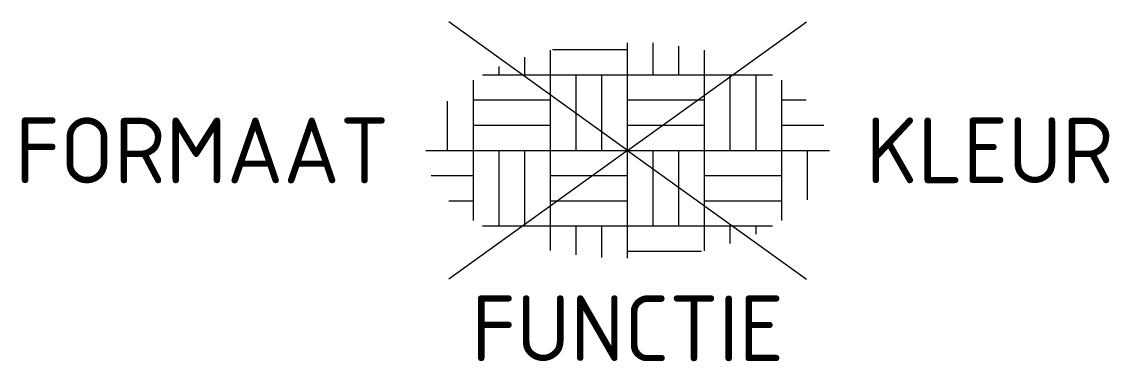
# Model space of a CAD drawing. Header units: metres. Extents: x -16.6 to 13.2, y -5.8 to 3.5.
import ezdxf
from ezdxf.enums import TextEntityAlignment as Align

# ---------------------------------------------------------------- set-up
doc = ezdxf.new("R2010")
doc.units = ezdxf.units.M
doc.styles.add('NLCS-ISO', font='NLCS-ISO.ttf')

msp = doc.modelspace()

# ---------------------------------------------------------------- linework, layer by layer
for p, q in [((0, 0), (-4.895, 3.524)), ((0, 0), (4.895, 3.524)), ((-2.111, 0.001), (-2.111, 2.749)), ((-2.058, 2.761), (-0.001, 2.761)), ((0, 0.001), (0, 2.951)), ((0.703, 2.071), (0.703, 2.943)), ((1.407, 2.071), (1.407, 2.858)), ((2.11, 0.001), (2.11, 2.746)), ((-2.814, 2.071), (-2.814, 2.554)), ((-3.518, 2.071), (-3.518, 2.294)), ((-4.221, 0.001), (-4.221, 1.92)), ((-3.966, 2.071), (-0.001, 2.071)), ((-1.408, 0.001), (-1.408, 2.071)), ((-0.704, 0.001), (-0.704, 2.071)), ((0, 2.071), (3.966, 2.071)), ((2.813, 0.001), (2.813, 2.071)), ((3.517, 0.001), (3.517, 2.071)), ((4.221, 0.001), (4.221, 1.92)), ((-4.925, 0.001), (-4.925, 1.348)), ((-4.221, 1.381), (-2.111, 1.381)), ((0, 1.381), (2.11, 1.381)), ((4.221, 1.381), (4.894, 1.381)), ((-4.221, 0.691), (-2.111, 0.691)), ((0, 0.691), (2.11, 0.691)), ((4.221, 0.691), (5.374, 0.691)), ((-5.525, 0.001), (-4.222, 0.001)), ((-4.221, 0.001), (-0.001, 0.001)), ((-4.221, -1.92), (-4.221, 0)), ((-3.518, -2.07), (-3.518, 0)), ((-2.814, -2.07), (-2.814, 0)), ((-2.111, -2.738), (-2.111, 0)), ((0, 0.001), (4.22, 0.001)), ((0, -2.955), (0, 0)), ((0.703, -2.07), (0.703, 0)), ((1.407, -2.07), (1.407, 0)), ((2.11, -2.746), (2.11, 0)), ((4.221, 0.001), (5.525, 0.001)), ((4.221, -1.92), (4.221, 0)), ((4.924, -1.349), (4.924, 0)), ((0, 0), (-4.895, -3.524)), ((0, 0), (4.895, -3.524)), ((-5.374, -0.69), (-4.222, -0.69)), ((-2.111, -0.69), (-0.001, -0.69)), ((2.11, -0.69), (4.22, -0.69)), ((-4.895, -1.38), (-4.222, -1.38)), ((-2.111, -1.38), (-0.001, -1.38)), ((2.11, -1.38), (4.22, -1.38)), ((-3.968, -2.07), (-0.001, -2.07)), ((-1.408, -2.863), (-1.408, -2.07)), ((-0.704, -2.934), (-0.704, -2.07)), ((0, -2.07), (3.968, -2.07)), ((2.813, -2.554), (2.813, -2.07)), ((3.517, -2.295), (3.517, -2.07)), ((0, -2.76), (2.023, -2.76))]:
    msp.add_line(p, q)

# ---------------------------------------------------------------- texts
at = {"style": 'NLCS-ISO'}
msp.add_attdef('FORMAAT', text='DF', height=1.8, dxfattribs=at).set_placement((-6.525, 0), align=Align.MIDDLE_RIGHT)
msp.add_attdef('KLEUR', text='G', height=1.8, dxfattribs=at).set_placement((6.525, 0), align=Align.MIDDLE_LEFT)
at = {"style": 'NLCS-ISO', "flags": 1}
msp.add_attdef('FUNCTIE', text='', height=1.8, dxfattribs=at).set_placement((0, -3.975), align=Align.TOP_CENTER)

doc.saveas('drawing.dxf')
